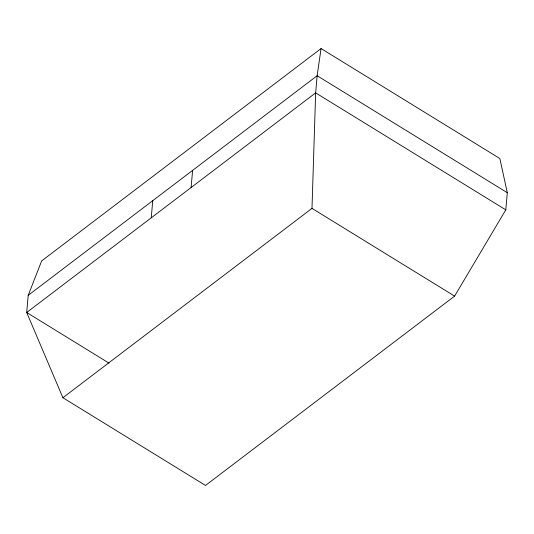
<?xml version="1.0" encoding="UTF-8"?>
<svg xmlns="http://www.w3.org/2000/svg" width="534" height="534" viewBox="0 0 534 534"><rect width="100%" height="100%" fill="white"/><g stroke="black" fill="none" stroke-linecap="round" stroke-linejoin="round"><path stroke-width="0.8" d="M62.892 397.717L311.989 208.38L315.647 92.869L317.149 75.721L321.067 48.547L499.844 158.531L507.3 192.701L505.798 209.855L454.601 296.123L205.51 485.453L62.892 397.717L26.7 312.49L28.202 295.342L41.659 260.919L321.067 48.547M151.249 217.825L152.751 200.677M191.105 187.534L192.6 170.386M28.202 295.342L317.149 75.721L507.3 192.701M505.798 209.855L315.647 92.869L26.7 312.49L109.003 363.127M311.989 208.38L454.601 296.123"/></g></svg>
